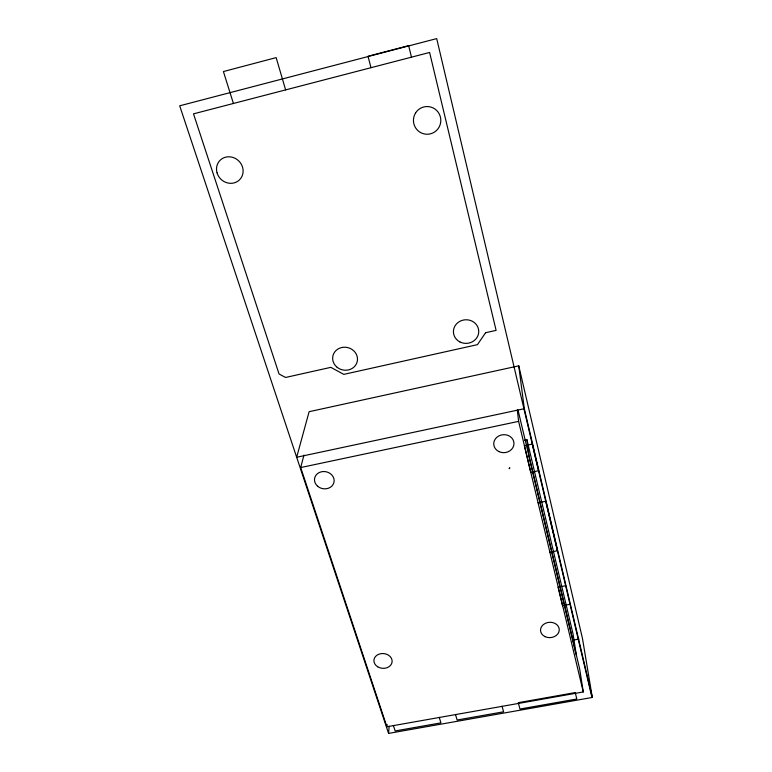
<?xml version="1.0" encoding="UTF-8"?>
<svg xmlns="http://www.w3.org/2000/svg" width="772" height="772" viewBox="0 0 772 772"><rect width="100%" height="100%" fill="white"/><g stroke="black" fill="none" stroke-linecap="round" stroke-linejoin="round"><path stroke-width="1.16" d="M518.755 365.841L524.313 408.697L296.67 457.256L309.109 411.698L518.755 365.841L582.464 638.425L592.307 697.454L388.577 733.4L389.136 726.317M518.022 410.077L579.676 668.986L583.275 691.953L386.907 726.761L387.1 724.426M386.907 726.761L300.694 467.552L303.946 455.084M300.694 467.552L518.62 421.367L517.288 409.932M524.593 440.233L526.938 439.741L573.027 633.889L576.317 655.09L529.119 456.889L526.938 439.741M538.055 502.804L545.814 501.24L557.481 550.735L549.867 552.221M565.615 585.755L558.108 587.183L562.537 605.702L569.987 604.302M573.007 640.171L578.913 639.081M388.577 733.4L179.693 105.812L436.701 38.6L591.979 697.521M393.382 725.506L395.177 730.949L440.928 722.872L439.239 717.371M233.424 103.487L223.417 71.555L276.154 57.611L285.63 89.909M455.47 714.496L457.12 720.015L503.585 711.803L502.041 706.235M370.994 67.695L368.012 56.259L408.639 45.635L411.476 57.176M518.62 421.367L583.275 691.953M524.313 408.697L592.307 697.454M485.578 332.732L477.443 344.65L343.801 374.381L330.841 367.347L285.572 377.469L279.049 373.976L193.502 113.851L429.608 52.457L496.106 330.377L485.578 332.732M532.333 444.122L524.4 445.772L530.75 472.339L538.605 470.727L532.333 444.122M509.742 467.967L509.25 468.643L509.742 467.967M575.246 692.581L518.253 702.694L519.971 709.034L576.809 698.998L575.246 692.581M545.051 636.639A9.38 7.672 -3.6 0 0 559.266 629.913A9.38 7.672 -3.6 0 0 545.36 623.332A9.38 7.672 -3.6 0 0 545.051 636.639M317.639 486.254A9.891 8.627 11.1 0 0 333.919 482.529A9.891 8.627 11.1 0 0 321.384 471.788A9.891 8.627 11.1 0 0 317.639 486.254M498.78 451.533A10.123 8.994 -4 0 0 513.978 443.543A10.123 8.994 -4 0 0 498.818 435.939A10.123 8.994 -4 0 0 498.78 451.533M377.691 666.786A9.139 7.402 5.2 0 0 392.099 661.951A9.139 7.402 5.2 0 0 379.274 654.058A9.139 7.402 5.2 0 0 377.691 666.786M217.057 172.88A13.78 12.777 44 0 0 239.484 179.876A13.78 12.777 44 0 0 232.893 157.411A13.78 12.777 44 0 0 217.057 172.88M459.861 341.909A12.67 11.812 -2.8 0 0 478.746 331.371A12.67 11.812 -2.8 0 0 459.63 321.451A12.67 11.812 -2.8 0 0 459.861 341.909M336.563 366.806A12.487 11.455 13.5 0 0 357.175 361.788A12.487 11.455 13.5 0 0 341.475 347.583A12.487 11.455 13.5 0 0 336.563 366.806M415.568 112.963A13.857 13.693 89 0 0 426.559 134.241A13.857 13.693 89 0 0 439.258 113.976A13.857 13.693 89 0 0 415.568 112.963"/></g></svg>
